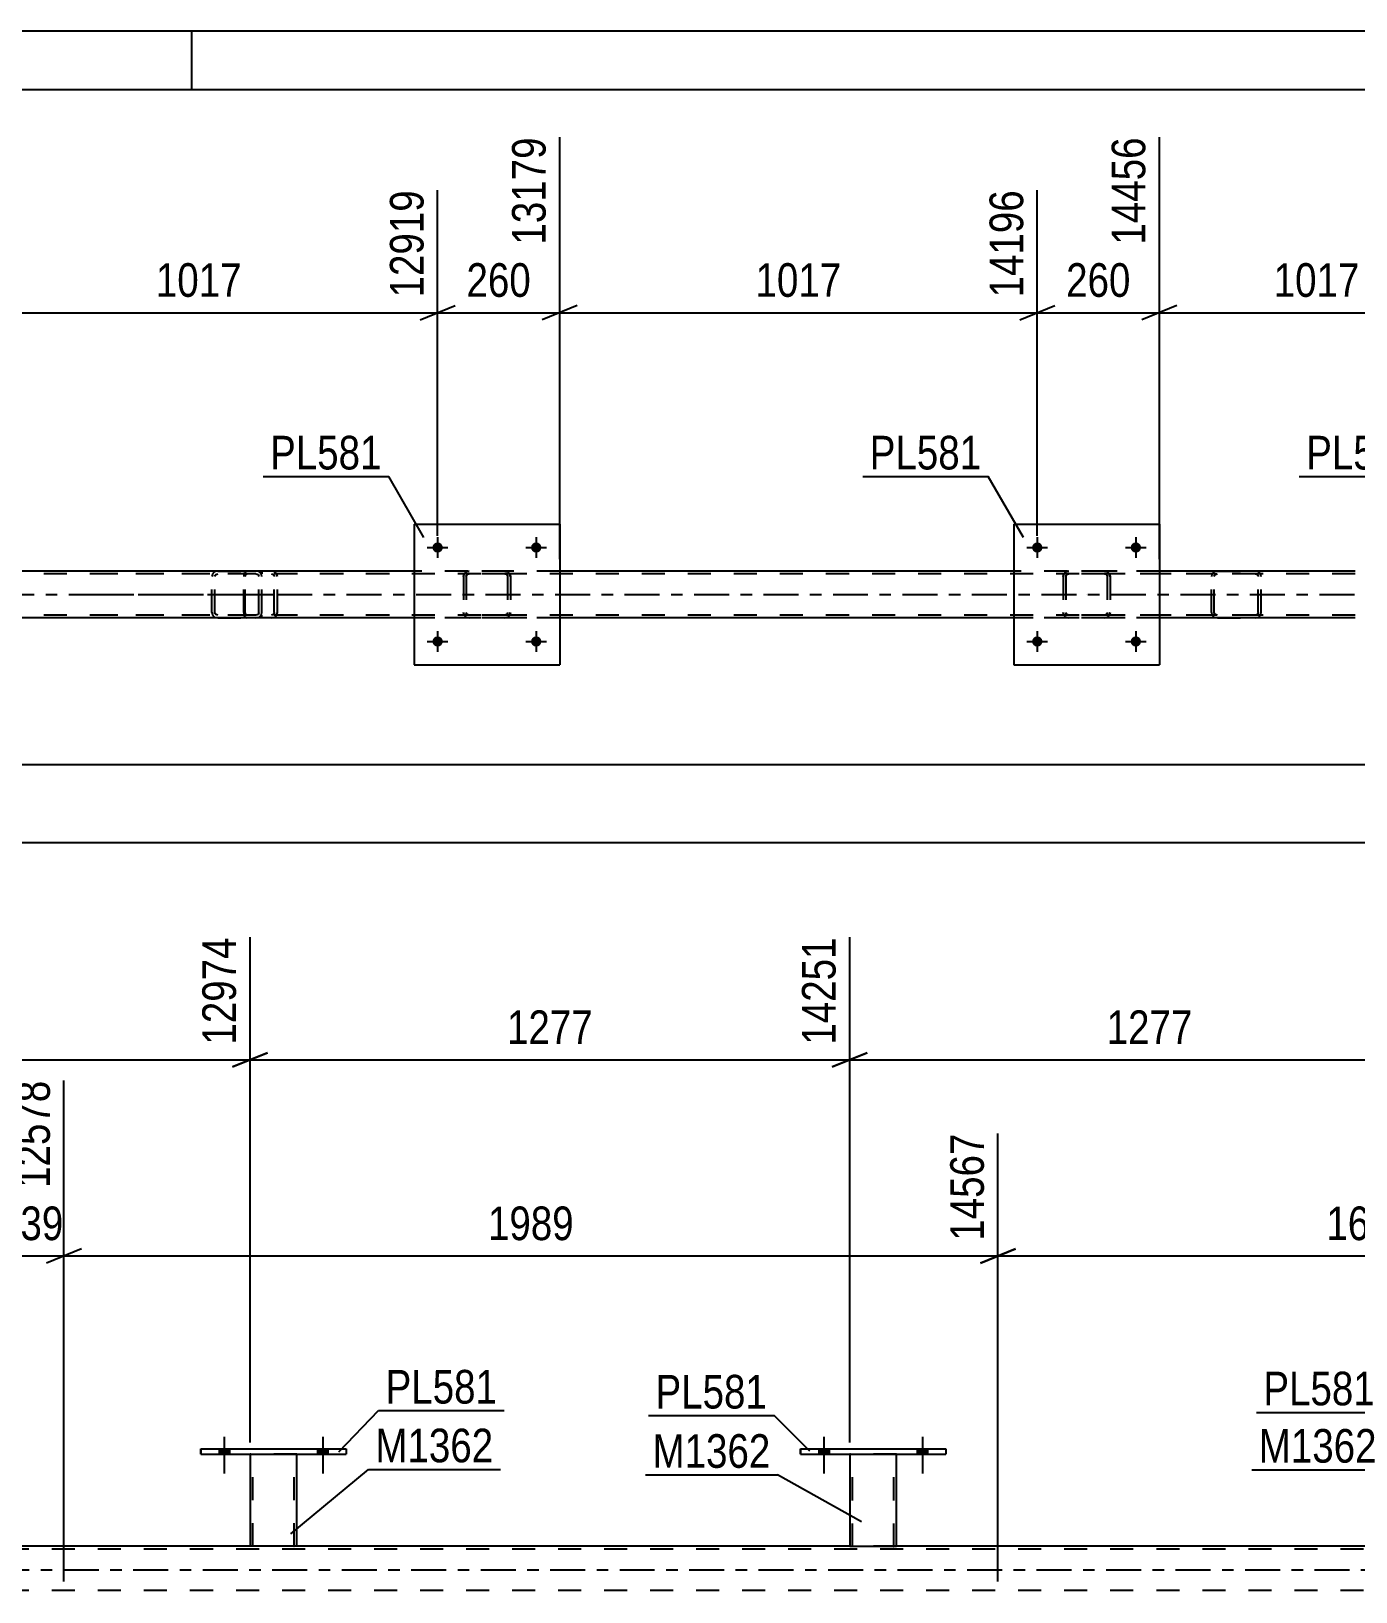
# Model space of a CAD drawing. Header units: millimetres. Extents: x 0 to 841, y 0 to 594.
# Drawn here: x 617.3 to 730.2, y 461.1 to 594 of the extents above; entities that cross this region are included whole.
import ezdxf

# ---------------------------------------------------------------- set-up
doc = ezdxf.new("R2010")
doc.units = ezdxf.units.MM
doc.linetypes.add('DXK_LINE_DOT2', pattern=[3.9198, 1.9599, -1.9599])
doc.linetypes.add('DXK_LINE_DOT3', pattern=[5.9187, 2.979, -0.9799, 0.9799, -0.9799])
doc.styles.add('Arial Narrow', font='ARIALN.TTF', dxfattribs={"height": 0.2})

# ---------------------------------------------------------------- blocks, each defined once
blk = doc.blocks.new('Unknown-318893340-1135')
at = {"color": 5, "linetype": 'Continuous'}
for p, q in [((841, 594), (0, 594)), ((631, 589), (631, 594)), ((836, 589), (5, 589))]:
    blk.add_line(p, q, dxfattribs=at)
blk = doc.blocks.new('Part-318893340-2962 - 2823')
at = {"color": 7, "linetype": 'DXK_LINE_DOT2'}
for p, q in [((705.22, 547.55), (705.26, 547.74)), ((705.26, 547.74), (705.22, 547.55)), ((705.22, 547.55), (705.22, 544.51)), ((705.46, 547.55), (705.48, 547.65)), ((705.46, 547.55), (705.46, 544.51)), ((705.48, 547.65), (705.53, 547.72)), ((705.52, 548), (705.7, 548.03)), ((705.7, 548.03), (705.52, 548)), ((705.53, 547.72), (705.61, 547.78)), ((705.61, 547.78), (705.7, 547.79)), ((708.74, 548.03), (705.7, 548.03)), ((708.74, 547.79), (705.7, 547.79)), ((708.74, 548.03), (708.92, 548)), ((708.92, 548), (708.74, 548.03)), ((708.74, 547.79), (708.83, 547.78)), ((708.83, 547.78), (708.91, 547.72)), ((708.91, 547.72), (708.96, 547.65)), ((708.96, 547.65), (708.98, 547.55)), ((708.98, 547.55), (708.98, 544.51)), ((709.18, 547.74), (709.22, 547.55)), ((709.22, 547.55), (709.18, 547.74)), ((709.22, 547.55), (709.22, 544.51)), ((705.26, 544.33), (705.22, 544.51)), ((705.22, 544.51), (705.22, 544.51)), ((705.22, 544.51), (705.26, 544.33)), ((705.48, 544.42), (705.46, 544.51)), ((705.53, 544.34), (705.48, 544.42)), ((705.7, 544.03), (705.52, 544.07)), ((705.52, 544.07), (705.7, 544.03)), ((705.61, 544.29), (705.53, 544.34)), ((705.7, 544.27), (705.61, 544.29)), ((708.74, 544.27), (705.7, 544.27)), ((708.74, 544.03), (705.7, 544.03)), ((708.83, 544.29), (708.74, 544.27)), ((708.92, 544.07), (708.74, 544.03)), ((708.74, 544.03), (708.92, 544.07)), ((708.91, 544.34), (708.83, 544.29)), ((708.96, 544.42), (708.91, 544.34)), ((708.98, 544.51), (708.96, 544.42)), ((709.22, 544.51), (709.18, 544.33)), ((709.18, 544.33), (709.22, 544.51)), ((709.22, 544.51), (709.22, 544.51))]:
    blk.add_line(p, q, dxfattribs=at)
at = {"color": 7, "linetype": 'DXK_LINE_DOT3'}
blk.add_line((707.22, 546.03), (707.22, 546.03), dxfattribs=at)
at = {"color": 7, "linetype": 'DXK_LINE_DOT2'}
for centre, start, end in [((705.7, 547.55), 112.5, 157.5), ((705.7, 547.55), 112.5, 157.5), ((708.74, 547.55), 22.5, 67.5), ((708.74, 547.55), 22.5, 67.5), ((705.7, 544.51), 202.5, 247.5), ((705.7, 544.51), 202.5, 247.5), ((708.74, 544.51), 292.5, 337.5), ((708.74, 544.51), 292.5, 337.5)]:
    blk.add_arc(centre, 0.48, start, end, dxfattribs=at)
blk = doc.blocks.new('Part-318893340-2873 - 2823')
at = {"color": 7, "linetype": 'DXK_LINE_DOT2'}
for p, q in [((730.1, 547.79), (135.18, 547.79)), ((662.34, 548.03), (649.94, 548.03)), ((713.42, 548.03), (701.02, 548.03)), ((730.1, 544.27), (135.18, 544.27)), ((730.1, 544.03), (190.22, 544.03)), ((662.34, 544.03), (649.94, 544.03)), ((713.42, 544.03), (701.02, 544.03))]:
    blk.add_line(p, q, dxfattribs=at)
at = {"color": 2, "linetype": 'Continuous'}
for p, q in [((649.94, 548.03), (611.26, 548.03)), ((701.02, 548.03), (662.34, 548.03)), ((730.1, 548.03), (713.42, 548.03)), ((649.94, 544.03), (611.26, 544.03)), ((701.02, 544.03), (662.34, 544.03)), ((730.1, 544.03), (713.42, 544.03))]:
    blk.add_line(p, q, dxfattribs=at)
at = {"color": 7, "linetype": 'DXK_LINE_DOT3'}
blk.add_line((135.18, 546.03), (730.1, 546.03), dxfattribs=at)
blk = doc.blocks.new('Part-318893340-2961 - 2823')
at = {"color": 2, "linetype": 'Continuous'}
for p, q in [((701.02, 552.03), (701.02, 540.03)), ((701.02, 552.03), (713.42, 552.03)), ((713.42, 552.03), (713.42, 540.03)), ((701.02, 540.03), (713.42, 540.03))]:
    blk.add_line(p, q, dxfattribs=at)
blk = doc.blocks.new('Part-318893340-2967 - 2823')
at = {"color": 2, "linetype": 'Continuous'}
for p, q in [((649.94, 552.03), (649.94, 540.03)), ((649.94, 552.03), (662.34, 552.03)), ((662.34, 552.03), (662.34, 540.03)), ((649.94, 540.03), (662.34, 540.03))]:
    blk.add_line(p, q, dxfattribs=at)
blk = doc.blocks.new('Part-318893340-2968 - 2823')
at = {"color": 7, "linetype": 'DXK_LINE_DOT2'}
for p, q in [((654.14, 547.55), (654.18, 547.74)), ((654.18, 547.74), (654.14, 547.55)), ((654.14, 547.55), (654.14, 544.51)), ((654.38, 547.55), (654.4, 547.65)), ((654.38, 547.55), (654.38, 544.51)), ((654.4, 547.65), (654.45, 547.72)), ((654.44, 548), (654.62, 548.03)), ((654.62, 548.03), (654.44, 548)), ((654.45, 547.72), (654.53, 547.78)), ((654.53, 547.78), (654.62, 547.79)), ((657.66, 548.03), (654.62, 548.03)), ((657.66, 547.79), (654.62, 547.79)), ((657.66, 548.03), (657.84, 548)), ((657.84, 548), (657.66, 548.03)), ((657.66, 547.79), (657.75, 547.78)), ((657.75, 547.78), (657.83, 547.72)), ((657.83, 547.72), (657.88, 547.65)), ((657.88, 547.65), (657.9, 547.55)), ((657.9, 547.55), (657.9, 544.51)), ((658.1, 547.74), (658.14, 547.55)), ((658.14, 547.55), (658.1, 547.74)), ((658.14, 547.55), (658.14, 544.51)), ((654.18, 544.33), (654.14, 544.51)), ((654.14, 544.51), (654.14, 544.51)), ((654.14, 544.51), (654.18, 544.33)), ((654.4, 544.42), (654.38, 544.51)), ((654.45, 544.34), (654.4, 544.42)), ((654.62, 544.03), (654.44, 544.07)), ((654.44, 544.07), (654.62, 544.03)), ((654.53, 544.29), (654.45, 544.34)), ((654.62, 544.27), (654.53, 544.29)), ((657.66, 544.27), (654.62, 544.27)), ((657.66, 544.03), (654.62, 544.03)), ((657.75, 544.29), (657.66, 544.27)), ((657.84, 544.07), (657.66, 544.03)), ((657.66, 544.03), (657.84, 544.07)), ((657.83, 544.34), (657.75, 544.29)), ((657.88, 544.42), (657.83, 544.34)), ((657.9, 544.51), (657.88, 544.42)), ((658.14, 544.51), (658.1, 544.33)), ((658.1, 544.33), (658.14, 544.51)), ((658.14, 544.51), (658.14, 544.51))]:
    blk.add_line(p, q, dxfattribs=at)
at = {"color": 7, "linetype": 'DXK_LINE_DOT3'}
blk.add_line((656.14, 546.03), (656.14, 546.03), dxfattribs=at)
at = {"color": 7, "linetype": 'DXK_LINE_DOT2'}
for centre, start, end in [((654.62, 547.55), 112.5, 157.5), ((654.62, 547.55), 112.5, 157.5), ((657.66, 547.55), 22.5, 67.5), ((657.66, 547.55), 22.5, 67.5), ((654.62, 544.51), 202.5, 247.5), ((654.62, 544.51), 202.5, 247.5), ((657.66, 544.51), 292.5, 337.5), ((657.66, 544.51), 292.5, 337.5)]:
    blk.add_arc(centre, 0.48, start, end, dxfattribs=at)
blk = doc.blocks.new('Bolt-318893340-2907 - 2823')
at = {"linetype": 'Continuous'}
for points in [[(703.46, 550.03, -1), (702.58, 550.03, -1)], [(711.86, 550.03, -1), (710.98, 550.03, -1)]]:
    blk.add_hatch(color=1, dxfattribs=at).paths.add_polyline_path(points)
at = {"color": 1, "linetype": 'Continuous'}
for p, q in [((703.02, 550.91), (703.02, 549.15)), ((711.42, 550.91), (711.42, 549.15)), ((702.14, 550.03), (703.9, 550.03)), ((710.54, 550.03), (712.3, 550.03))]:
    blk.add_line(p, q, dxfattribs=at)
blk = doc.blocks.new('Bolt-318893340-2908 - 2823')
at = {"linetype": 'Continuous'}
for points in [[(703.46, 542.03, -1), (702.58, 542.03, -1)], [(711.86, 542.03, -1), (710.98, 542.03, -1)]]:
    blk.add_hatch(color=1, dxfattribs=at).paths.add_polyline_path(points)
at = {"color": 1, "linetype": 'Continuous'}
for p, q in [((703.02, 542.91), (703.02, 541.15)), ((711.42, 542.91), (711.42, 541.15)), ((702.14, 542.03), (703.9, 542.03)), ((710.54, 542.03), (712.3, 542.03))]:
    blk.add_line(p, q, dxfattribs=at)
blk = doc.blocks.new('Bolt-318893340-2909 - 2823')
at = {"linetype": 'Continuous'}
for points in [[(652.38, 550.03, -1), (651.5, 550.03, -1)], [(660.78, 550.03, -1), (659.9, 550.03, -1)]]:
    blk.add_hatch(color=1, dxfattribs=at).paths.add_polyline_path(points)
at = {"color": 1, "linetype": 'Continuous'}
for p, q in [((651.94, 550.91), (651.94, 549.15)), ((660.34, 550.91), (660.34, 549.15)), ((651.06, 550.03), (652.82, 550.03)), ((659.46, 550.03), (661.22, 550.03))]:
    blk.add_line(p, q, dxfattribs=at)
blk = doc.blocks.new('Bolt-318893340-2910 - 2823')
at = {"linetype": 'Continuous'}
for points in [[(652.38, 542.03, -1), (651.5, 542.03, -1)], [(660.78, 542.03, -1), (659.9, 542.03, -1)]]:
    blk.add_hatch(color=1, dxfattribs=at).paths.add_polyline_path(points)
at = {"color": 1, "linetype": 'Continuous'}
for p, q in [((651.94, 542.91), (651.94, 541.15)), ((660.34, 542.91), (660.34, 541.15)), ((651.06, 542.03), (652.82, 542.03)), ((659.46, 542.03), (661.22, 542.03))]:
    blk.add_line(p, q, dxfattribs=at)
blk = doc.blocks.new('Part-318893340-3018 - 2823')
at = {"color": 7, "linetype": 'DXK_LINE_DOT2'}
for p, q in [((721.59, 548.03), (706.6, 548.03)), ((721.59, 547.79), (706.6, 547.79)), ((717.88, 547.72), (717.85, 547.55)), ((717.85, 544.51), (717.85, 547.55)), ((717.88, 547.73), (717.88, 547.72)), ((718.1, 547.55), (718.12, 547.64)), ((718.1, 544.51), (718.1, 547.55)), ((718.12, 547.64), (718.18, 547.72)), ((718.36, 548.03), (718.16, 547.99)), ((718.18, 547.72), (718.26, 547.77)), ((718.26, 547.77), (718.36, 547.79)), ((718.36, 548.03), (721.59, 548.03)), ((721.79, 547.99), (721.59, 548.03)), ((721.59, 547.79), (721.69, 547.77)), ((721.69, 547.77), (721.77, 547.72)), ((721.77, 547.72), (721.83, 547.64)), ((721.83, 547.64), (721.85, 547.55)), ((721.85, 544.51), (721.85, 547.55)), ((722.07, 547.72), (722.06, 547.73)), ((722.1, 547.55), (722.07, 547.72)), ((722.1, 544.51), (722.1, 547.55)), ((721.59, 544.27), (706.6, 544.27)), ((721.59, 544.03), (706.6, 544.03)), ((717.85, 544.51), (717.88, 544.33)), ((718.12, 544.42), (718.1, 544.51)), ((718.18, 544.34), (718.12, 544.42)), ((718.16, 544.07), (718.36, 544.03)), ((718.26, 544.29), (718.18, 544.34)), ((718.36, 544.27), (718.26, 544.29)), ((718.36, 544.03), (721.59, 544.03)), ((721.69, 544.29), (721.59, 544.27)), ((721.59, 544.03), (721.79, 544.07)), ((721.77, 544.34), (721.69, 544.29)), ((721.83, 544.42), (721.77, 544.34)), ((721.85, 544.51), (721.83, 544.42)), ((722.06, 544.33), (722.1, 544.51))]:
    blk.add_line(p, q, dxfattribs=at)
for centre, start, end in [((718.34, 547.53), 110.7584, 155.6801), ((721.61, 547.53), 24.32, 69.2417), ((718.34, 544.53), 204.32, 249.2417), ((721.61, 544.53), 290.7584, 335.6801)]:
    blk.add_arc(centre, 0.496, start, end, dxfattribs=at)
blk = doc.blocks.new('Part-318893340-3025 - 2823')
at = {"color": 7, "linetype": 'DXK_LINE_DOT2'}
for p, q in [((636.46, 548.03), (621.47, 548.03)), ((636.46, 547.79), (621.47, 547.79)), ((632.75, 547.72), (632.71, 547.55)), ((632.71, 544.51), (632.71, 547.55)), ((632.75, 547.73), (632.75, 547.72)), ((632.97, 547.55), (632.99, 547.64)), ((632.97, 544.51), (632.97, 547.55)), ((632.99, 547.64), (633.04, 547.72)), ((633.22, 548.03), (633.03, 547.99)), ((633.04, 547.72), (633.12, 547.77)), ((633.12, 547.77), (633.22, 547.79)), ((633.22, 548.03), (636.46, 548.03)), ((636.65, 547.99), (636.46, 548.03)), ((636.46, 547.79), (636.56, 547.77)), ((636.56, 547.77), (636.64, 547.72)), ((636.64, 547.72), (636.69, 547.64)), ((636.69, 547.64), (636.71, 547.55)), ((636.71, 544.51), (636.71, 547.55)), ((636.93, 547.72), (636.93, 547.73)), ((636.97, 547.55), (636.93, 547.72)), ((636.97, 544.51), (636.97, 547.55)), ((636.46, 544.27), (621.47, 544.27)), ((636.46, 544.03), (621.47, 544.03)), ((632.71, 544.51), (632.75, 544.33)), ((632.99, 544.42), (632.97, 544.51)), ((633.04, 544.34), (632.99, 544.42)), ((633.03, 544.07), (633.22, 544.03)), ((633.12, 544.29), (633.04, 544.34)), ((633.22, 544.27), (633.12, 544.29)), ((633.22, 544.03), (636.46, 544.03)), ((636.56, 544.29), (636.46, 544.27)), ((636.46, 544.03), (636.65, 544.07)), ((636.64, 544.34), (636.56, 544.29)), ((636.69, 544.42), (636.64, 544.34)), ((636.71, 544.51), (636.69, 544.42)), ((636.93, 544.33), (636.97, 544.51))]:
    blk.add_line(p, q, dxfattribs=at)
at = {"color": 7, "linetype": 'DXK_LINE_DOT3'}
blk.add_line((623.09, 546.03), (638.26, 546.03), dxfattribs=at)
at = {"color": 7, "linetype": 'DXK_LINE_DOT2'}
for centre, start, end in [((633.2, 547.53), 110.7584, 155.6801), ((636.48, 547.53), 24.32, 69.2417), ((633.2, 544.53), 204.32, 249.2417), ((636.48, 544.53), 290.7584, 335.6801)]:
    blk.add_arc(centre, 0.496, start, end, dxfattribs=at)
blk = doc.blocks.new('Part-318893340-3038 - 2823')
at = {"color": 7, "linetype": 'DXK_LINE_DOT2'}
for p, q in [((635.44, 547.73), (635.42, 547.55)), ((635.42, 544.51), (635.42, 547.55)), ((635.5, 547.89), (635.44, 547.73)), ((635.59, 547.99), (635.5, 547.89)), ((635.56, 547.55), (635.57, 547.64)), ((635.56, 544.51), (635.56, 547.55)), ((635.57, 547.64), (635.6, 547.72)), ((635.69, 548.03), (635.59, 547.99)), ((635.6, 547.72), (635.64, 547.77)), ((635.64, 547.77), (635.69, 547.79)), ((647.85, 548.03), (635.69, 548.03)), ((647.85, 547.79), (635.69, 547.79)), ((636.97, 548.03), (636.97, 547.79)), ((637.98, 547.99), (637.78, 548.03)), ((637.78, 547.79), (637.88, 547.77)), ((637.88, 547.77), (637.96, 547.72)), ((637.96, 547.72), (638.01, 547.64)), ((638.01, 547.64), (638.03, 547.55)), ((638.03, 544.51), (638.03, 547.55)), ((638.25, 547.72), (638.25, 547.73)), ((638.29, 547.55), (638.25, 547.72)), ((638.29, 544.51), (638.29, 547.55)), ((635.42, 544.51), (635.44, 544.33)), ((635.44, 544.33), (635.5, 544.17)), ((635.5, 544.17), (635.59, 544.07)), ((635.57, 544.42), (635.56, 544.51)), ((635.6, 544.34), (635.57, 544.42)), ((635.59, 544.07), (635.69, 544.03)), ((635.64, 544.29), (635.6, 544.34)), ((635.69, 544.27), (635.64, 544.29)), ((647.85, 544.27), (635.69, 544.27)), ((647.85, 544.03), (635.69, 544.03)), ((636.97, 544.03), (636.97, 544.27)), ((637.88, 544.29), (637.78, 544.27)), ((637.78, 544.03), (637.98, 544.07)), ((637.96, 544.34), (637.88, 544.29)), ((638.01, 544.42), (637.96, 544.34)), ((638.03, 544.51), (638.01, 544.42)), ((638.25, 544.33), (638.29, 544.51))]:
    blk.add_line(p, q, dxfattribs=at)
for centre, start, end in [((637.8, 547.53), 23.8494, 68.8059), ((637.8, 544.52), 291.1941, 336.1506)]:
    blk.add_arc(centre, 0.492, start, end, dxfattribs=at)
blk = doc.blocks.new('Part-318893340-3856 - 3734')
at = {"color": 7, "linetype": 'DXK_LINE_DOT2'}
for p, q in [((754.32, 464.74), (117.01, 464.74)), ((639.96, 464.98), (635.96, 464.98)), ((691.04, 464.98), (687.04, 464.98)), ((754.32, 461.22), (117.01, 461.22))]:
    blk.add_line(p, q, dxfattribs=at)
at = {"color": 2, "linetype": 'Continuous'}
for p, q in [((635.96, 464.98), (588.88, 464.98)), ((687.04, 464.98), (639.96, 464.98)), ((738.12, 464.98), (691.04, 464.98))]:
    blk.add_line(p, q, dxfattribs=at)
at = {"color": 7, "linetype": 'DXK_LINE_DOT3'}
blk.add_line((117.01, 462.98), (754.32, 462.98), dxfattribs=at)
blk = doc.blocks.new('Bolt-318893340-4101 - 3734')
at = {"linetype": 'Continuous'}
for points in [[(633.32, 472.81), (634.2, 472.81), (634.2, 473.29), (633.32, 473.29)], [(641.72, 472.81), (642.6, 472.81), (642.6, 473.29), (641.72, 473.29)]]:
    blk.add_hatch(color=1, dxfattribs=at).paths.add_polyline_path(points)
at = {"color": 1, "linetype": 'Continuous'}
for p, q in [((633.32, 473.29), (633.32, 472.81)), ((633.76, 474.29), (633.76, 471.17)), ((634.2, 473.29), (634.2, 472.81)), ((641.72, 473.29), (641.72, 472.81)), ((642.16, 474.29), (642.16, 471.17)), ((642.6, 473.29), (642.6, 472.81))]:
    blk.add_line(p, q, dxfattribs=at)
blk = doc.blocks.new('Part-318893340-4139 - 3734')
at = {"color": 2, "linetype": 'Continuous'}
for p, q in [((631.76, 472.81), (631.76, 473.29)), ((631.76, 473.29), (631.76, 473.29)), ((631.76, 473.29), (644.16, 473.29)), ((644.16, 473.29), (644.16, 472.81)), ((631.76, 472.81), (631.76, 472.81)), ((631.76, 472.81), (644.16, 472.81))]:
    blk.add_line(p, q, dxfattribs=at)
at = {"color": 7, "linetype": 'DXK_LINE_DOT2'}
for p, q in [((631.76, 473.29), (631.76, 472.81)), ((631.76, 473.29), (631.76, 473.29)), ((644.16, 473.29), (644.16, 472.81)), ((631.76, 472.81), (631.76, 472.81))]:
    blk.add_line(p, q, dxfattribs=at)
blk = doc.blocks.new('Bolt-318893340-4102 - 3734')
at = {"linetype": 'Continuous'}
for points in [[(633.32, 472.81), (634.2, 472.81), (634.2, 473.29), (633.32, 473.29)], [(641.72, 472.81), (642.6, 472.81), (642.6, 473.29), (641.72, 473.29)]]:
    blk.add_hatch(color=1, dxfattribs=at).paths.add_polyline_path(points)
at = {"color": 1, "linetype": 'Continuous'}
for p, q in [((633.32, 473.29), (633.32, 472.81)), ((633.76, 474.29), (633.76, 471.17)), ((634.2, 473.29), (634.2, 472.81)), ((641.72, 473.29), (641.72, 472.81)), ((642.16, 474.29), (642.16, 471.17)), ((642.6, 473.29), (642.6, 472.81))]:
    blk.add_line(p, q, dxfattribs=at)
blk = doc.blocks.new('Bolt-318893340-4103 - 3734')
at = {"linetype": 'Continuous'}
for points in [[(684.4, 472.81), (685.28, 472.81), (685.28, 473.29), (684.4, 473.29)], [(692.8, 472.81), (693.68, 472.81), (693.68, 473.29), (692.8, 473.29)]]:
    blk.add_hatch(color=1, dxfattribs=at).paths.add_polyline_path(points)
at = {"color": 1, "linetype": 'Continuous'}
for p, q in [((684.4, 473.29), (684.4, 472.81)), ((684.84, 474.29), (684.84, 471.17)), ((685.28, 473.29), (685.28, 472.81)), ((692.8, 473.29), (692.8, 472.81)), ((693.24, 474.29), (693.24, 471.17)), ((693.68, 473.29), (693.68, 472.81))]:
    blk.add_line(p, q, dxfattribs=at)
blk = doc.blocks.new('Part-318893340-4009 - 3734')
at = {"color": 2, "linetype": 'Continuous'}
for p, q in [((682.84, 472.81), (682.84, 473.29)), ((682.84, 473.29), (682.84, 473.29)), ((682.84, 473.29), (695.24, 473.29)), ((695.24, 473.29), (695.24, 472.81)), ((682.84, 472.81), (682.84, 472.81)), ((682.84, 472.81), (695.24, 472.81))]:
    blk.add_line(p, q, dxfattribs=at)
at = {"color": 7, "linetype": 'DXK_LINE_DOT2'}
for p, q in [((682.84, 473.29), (682.84, 472.81)), ((682.84, 473.29), (682.84, 473.29)), ((695.24, 473.29), (695.24, 472.81)), ((682.84, 472.81), (682.84, 472.81))]:
    blk.add_line(p, q, dxfattribs=at)
blk = doc.blocks.new('Bolt-318893340-4104 - 3734')
at = {"linetype": 'Continuous'}
for points in [[(684.4, 472.81), (685.28, 472.81), (685.28, 473.29), (684.4, 473.29)], [(692.8, 472.81), (693.68, 472.81), (693.68, 473.29), (692.8, 473.29)]]:
    blk.add_hatch(color=1, dxfattribs=at).paths.add_polyline_path(points)
at = {"color": 1, "linetype": 'Continuous'}
for p, q in [((684.4, 473.29), (684.4, 472.81)), ((684.84, 474.29), (684.84, 471.17)), ((685.28, 473.29), (685.28, 472.81)), ((692.8, 473.29), (692.8, 472.81)), ((693.24, 474.29), (693.24, 471.17)), ((693.68, 473.29), (693.68, 472.81))]:
    blk.add_line(p, q, dxfattribs=at)
blk = doc.blocks.new('Part-318893340-4134 - 3734')
at = {"color": 7, "linetype": 'DXK_LINE_DOT2'}
for p, q in [((639.96, 472.82), (635.96, 472.82)), ((635.96, 472.82), (635.96, 472.81)), ((635.96, 472.82), (635.96, 472.81)), ((636.2, 464.98), (636.2, 472.82)), ((639.72, 464.98), (639.72, 472.82)), ((639.96, 472.81), (639.96, 472.82)), ((639.96, 472.82), (639.96, 472.81)), ((635.96, 464.98), (635.96, 464.98)), ((635.97, 464.98), (635.96, 464.98)), ((635.96, 464.98), (635.97, 464.98)), ((636.2, 464.98), (636.2, 464.98)), ((639.7, 464.98), (639.72, 464.98)), ((639.72, 464.98), (639.72, 464.98)), ((639.96, 464.98), (639.95, 464.98)), ((639.95, 464.98), (639.96, 464.98)), ((639.96, 464.98), (639.96, 464.98)), ((639.96, 464.98), (639.96, 464.98))]:
    blk.add_line(p, q, dxfattribs=at)
at = {"color": 2, "linetype": 'Continuous'}
for p, q in [((635.96, 472.81), (635.96, 464.98)), ((639.96, 464.98), (639.96, 472.81)), ((639.93, 464.98), (635.97, 464.98)), ((639.95, 464.98), (639.93, 464.98))]:
    blk.add_line(p, q, dxfattribs=at)
blk = doc.blocks.new('Part-318893340-4144 - 3734')
at = {"color": 2, "linetype": 'Continuous'}
for p, q in [((687.04, 472.81), (687.04, 464.98)), ((691.04, 464.98), (691.04, 472.81)), ((691.01, 464.97), (687.05, 464.97)), ((691.03, 464.97), (691.01, 464.97))]:
    blk.add_line(p, q, dxfattribs=at)
at = {"color": 7, "linetype": 'DXK_LINE_DOT2'}
for p, q in [((691.04, 472.81), (687.04, 472.81)), ((687.04, 472.81), (687.04, 472.81)), ((687.04, 472.81), (687.04, 472.81)), ((687.28, 464.97), (687.28, 472.81)), ((690.8, 464.97), (690.8, 472.81)), ((691.04, 472.81), (691.04, 472.81)), ((691.04, 472.81), (691.04, 472.81)), ((687.04, 464.98), (687.04, 464.97)), ((687.05, 464.97), (687.04, 464.97)), ((687.04, 464.97), (687.05, 464.97)), ((687.28, 464.98), (687.28, 464.97)), ((690.78, 464.97), (690.8, 464.97)), ((690.8, 464.98), (690.8, 464.97)), ((691.04, 464.97), (691.03, 464.97)), ((691.03, 464.97), (691.04, 464.97)), ((691.04, 464.97), (691.04, 464.98)), ((691.04, 464.97), (691.04, 464.98))]:
    blk.add_line(p, q, dxfattribs=at)
blk = doc.blocks.new('StraightDimension-318893340-3065 - 2823')
at = {"color": 7, "linetype": 'Continuous'}
blk.add_line((135.18, 531.55), (767.22, 531.55), dxfattribs=at)
blk = doc.blocks.new('StraightDimension-318893340-3224 - 2823')
at = {"color": 7, "linetype": 'Continuous'}
blk.add_line((134.54, 524.91), (767.86, 524.91), dxfattribs=at)
blk = doc.blocks.new('StraightDimension-318893340-7789 - 2823')
at = {"color": 7, "linetype": 'Continuous'}
for p, q in [((713.42, 549.03), (713.42, 584.97)), ((740.2, 551.03), (740.2, 580.47)), ((714.92, 570.63), (711.92, 569.43)), ((738.7, 569.43), (741.7, 570.63)), ((713.42, 570.03), (740.2, 570.03))]:
    blk.add_line(p, q, dxfattribs=at)
at = {"color": 0}
blk.add_wipeout([(731.07, 570.78), (731.07, 574.98), (722.56, 574.98), (722.56, 570.78)], dxfattribs=at)
at = {"color": 3, "style": 'Arial Narrow'}
blk.add_text('1017', height=2.863, dxfattribs=at).set_placement((723.16, 571.38))
at = {"color": 0, "linetype": 'Continuous'}
blk.add_wipeout([(739.6, 581.07), (735.4, 581.07), (735.4, 570.73), (739.6, 570.73)], dxfattribs=at)
at = {"color": 3, "linetype": 'Continuous', "style": 'Arial Narrow'}
blk.add_text('15473', height=2.863, rotation=90.0002, dxfattribs=at).set_placement((739, 571.33))
blk = doc.blocks.new('StraightDimension-318893340-7790 - 2823')
at = {"color": 7, "linetype": 'Continuous'}
for p, q in [((713.42, 549.03), (713.42, 584.97)), ((703.02, 551.03), (703.02, 580.47)), ((701.52, 569.43), (704.52, 570.63)), ((714.92, 570.63), (711.92, 569.43)), ((703.02, 570.03), (713.42, 570.03))]:
    blk.add_line(p, q, dxfattribs=at)
at = {"color": 0}
blk.add_wipeout([(711.56, 570.78), (711.56, 574.98), (704.88, 574.98), (704.88, 570.78)], dxfattribs=at)
at = {"color": 3, "style": 'Arial Narrow'}
blk.add_text('260', height=2.863, dxfattribs=at).set_placement((705.48, 571.38))
at = {"color": 0, "linetype": 'Continuous'}
blk.add_wipeout([(712.82, 585.57), (708.62, 585.57), (708.62, 575.23), (712.82, 575.23)], dxfattribs=at)
at = {"color": 3, "linetype": 'Continuous', "style": 'Arial Narrow'}
blk.add_text('14456', height=2.863, rotation=90.0002, dxfattribs=at).set_placement((712.22, 575.83))
blk = doc.blocks.new('StraightDimension-318893340-7791 - 2823')
at = {"color": 7, "linetype": 'Continuous'}
for p, q in [((662.34, 549.03), (662.34, 584.97)), ((703.02, 551.03), (703.02, 580.47)), ((663.84, 570.63), (660.84, 569.43)), ((701.52, 569.43), (704.52, 570.63)), ((662.34, 570.03), (703.02, 570.03))]:
    blk.add_line(p, q, dxfattribs=at)
at = {"color": 0}
blk.add_wipeout([(686.94, 570.78), (686.94, 574.98), (678.42, 574.98), (678.42, 570.78)], dxfattribs=at)
at = {"color": 3, "style": 'Arial Narrow'}
blk.add_text('1017', height=2.863, dxfattribs=at).set_placement((679.02, 571.38))
at = {"color": 0, "linetype": 'Continuous'}
blk.add_wipeout([(702.42, 581.07), (698.22, 581.07), (698.22, 570.73), (702.42, 570.73)], dxfattribs=at)
at = {"color": 3, "linetype": 'Continuous', "style": 'Arial Narrow'}
blk.add_text('14196', height=2.863, rotation=90.0002, dxfattribs=at).set_placement((701.82, 571.33))
blk = doc.blocks.new('StraightDimension-318893340-7792 - 2823')
at = {"color": 7, "linetype": 'Continuous'}
for p, q in [((662.34, 549.03), (662.34, 584.97)), ((651.94, 551.03), (651.94, 580.47)), ((650.44, 569.43), (653.44, 570.63)), ((663.84, 570.63), (660.84, 569.43)), ((651.94, 570.03), (662.34, 570.03))]:
    blk.add_line(p, q, dxfattribs=at)
at = {"color": 0}
blk.add_wipeout([(660.48, 570.78), (660.48, 574.98), (653.8, 574.98), (653.8, 570.78)], dxfattribs=at)
at = {"color": 3, "style": 'Arial Narrow'}
blk.add_text('260', height=2.863, dxfattribs=at).set_placement((654.4, 571.38))
at = {"color": 0, "linetype": 'Continuous'}
blk.add_wipeout([(661.74, 585.57), (657.54, 585.57), (657.54, 575.23), (661.74, 575.23)], dxfattribs=at)
at = {"color": 3, "linetype": 'Continuous', "style": 'Arial Narrow'}
blk.add_text('13179', height=2.863, rotation=90.0002, dxfattribs=at).set_placement((661.14, 575.83))
blk = doc.blocks.new('StraightDimension-318893340-7793 - 2823')
at = {"color": 7, "linetype": 'Continuous'}
for p, q in [((611.26, 549.03), (611.26, 584.97)), ((651.94, 551.03), (651.94, 580.47)), ((612.76, 570.63), (609.76, 569.43)), ((650.44, 569.43), (653.44, 570.63)), ((611.26, 570.03), (651.94, 570.03))]:
    blk.add_line(p, q, dxfattribs=at)
at = {"color": 0}
blk.add_wipeout([(635.86, 570.78), (635.86, 574.98), (627.34, 574.98), (627.34, 570.78)], dxfattribs=at)
at = {"color": 3, "style": 'Arial Narrow'}
blk.add_text('1017', height=2.863, dxfattribs=at).set_placement((627.94, 571.38))
at = {"color": 0, "linetype": 'Continuous'}
blk.add_wipeout([(651.34, 581.07), (647.14, 581.07), (647.14, 570.73), (651.34, 570.73)], dxfattribs=at)
at = {"color": 3, "linetype": 'Continuous', "style": 'Arial Narrow'}
blk.add_text('12919', height=2.863, rotation=90.0002, dxfattribs=at).set_placement((650.74, 571.33))
blk = doc.blocks.new('StraightDimension-318893340-10268 - 3734')
at = {"color": 7, "linetype": 'Continuous'}
for p, q in [((635.96, 473.82), (635.96, 516.84)), ((687.04, 473.81), (687.04, 516.84)), ((637.46, 507), (634.46, 505.8)), ((635.96, 506.4), (687.04, 506.4)), ((685.54, 505.8), (688.54, 507))]:
    blk.add_line(p, q, dxfattribs=at)
at = {"color": 0}
blk.add_wipeout([(665.76, 507.15), (665.76, 511.35), (657.25, 511.35), (657.25, 507.15)], dxfattribs=at)
at = {"color": 3, "style": 'Arial Narrow'}
blk.add_text('1277', height=2.863, dxfattribs=at).set_placement((657.85, 507.75))
at = {"color": 0, "linetype": 'Continuous'}
blk.add_wipeout([(686.44, 517.44), (682.24, 517.44), (682.24, 507.1), (686.44, 507.1)], dxfattribs=at)
at = {"color": 3, "linetype": 'Continuous', "style": 'Arial Narrow'}
blk.add_text('14251', height=2.863, rotation=90.0002, dxfattribs=at).set_placement((685.84, 507.7))
blk = doc.blocks.new('StraightDimension-318893340-10267 - 3734')
at = {"color": 7, "linetype": 'Continuous'}
for p, q in [((687.04, 473.81), (687.04, 516.84)), ((738.12, 473.81), (738.12, 516.84)), ((688.54, 507), (685.54, 505.8)), ((687.04, 506.4), (738.12, 506.4)), ((736.62, 505.8), (739.62, 507))]:
    blk.add_line(p, q, dxfattribs=at)
at = {"color": 0}
blk.add_wipeout([(716.84, 507.15), (716.84, 511.35), (708.33, 511.35), (708.33, 507.15)], dxfattribs=at)
at = {"color": 3, "style": 'Arial Narrow'}
blk.add_text('1277', height=2.863, dxfattribs=at).set_placement((708.93, 507.75))
at = {"color": 0, "linetype": 'Continuous'}
blk.add_wipeout([(737.52, 517.44), (733.32, 517.44), (733.32, 507.1), (737.52, 507.1)], dxfattribs=at)
at = {"color": 3, "linetype": 'Continuous', "style": 'Arial Narrow'}
blk.add_text('15528', height=2.863, rotation=90.0002, dxfattribs=at).set_placement((736.92, 507.7))
blk = doc.blocks.new('StraightDimension-318893340-9614 - 3734')
at = {"color": 7, "linetype": 'Continuous'}
for p, q in [((620.11, 461.98), (620.11, 504.64)), ((614.53, 461.98), (614.53, 500.14)), ((613.03, 489.1), (616.03, 490.3)), ((614.53, 489.7), (620.11, 489.7)), ((621.61, 490.3), (618.61, 489.1))]:
    blk.add_line(p, q, dxfattribs=at)
at = {"color": 0}
blk.add_wipeout([(620.66, 490.45), (620.66, 494.65), (613.98, 494.65), (613.98, 490.45)], dxfattribs=at)
at = {"color": 3, "style": 'Arial Narrow'}
blk.add_text('139', height=2.863, dxfattribs=at).set_placement((614.58, 491.05))
at = {"color": 0, "linetype": 'Continuous'}
blk.add_wipeout([(619.51, 505.24), (615.31, 505.24), (615.31, 494.9), (619.51, 494.9)], dxfattribs=at)
at = {"color": 3, "linetype": 'Continuous', "style": 'Arial Narrow'}
blk.add_text('12578', height=2.863, rotation=90.0002, dxfattribs=at).set_placement((618.91, 495.5))
blk = doc.blocks.new('StraightDimension-318893340-4725 - 3734')
at = {"color": 7, "linetype": 'Continuous'}
for p, q in [((779.73, 461.48), (778.53, 464.48)), ((764.58, 462.98), (781.53, 462.98)), ((779.13, 336.98), (779.13, 462.98)), ((778.53, 338.48), (779.73, 335.48)), ((720.24, 336.98), (781.53, 336.98))]:
    blk.add_line(p, q, dxfattribs=at)
at = {"color": 0}
blk.add_wipeout([(778.38, 404.24), (774.18, 404.24), (774.18, 395.73), (778.38, 395.73)], dxfattribs=at)
at = {"color": 3, "style": 'Arial Narrow'}
blk.add_text('3150', height=2.863, rotation=90.0002, dxfattribs=at).set_placement((777.78, 396.33))
blk = doc.blocks.new('StraightDimension-318893340-9612 - 3734')
at = {"color": 7, "linetype": 'Continuous'}
for p, q in [((699.67, 461.98), (699.67, 500.14)), ((762.94, 470.48), (762.94, 500.14)), ((701.17, 490.3), (698.17, 489.1)), ((699.67, 489.7), (762.94, 489.7)), ((761.44, 489.1), (764.44, 490.3))]:
    blk.add_line(p, q, dxfattribs=at)
at = {"color": 0}
blk.add_wipeout([(735.56, 490.45), (735.56, 494.65), (727.05, 494.65), (727.05, 490.45)], dxfattribs=at)
at = {"color": 3, "style": 'Arial Narrow'}
blk.add_text('1620', height=2.863, dxfattribs=at).set_placement((727.65, 491.05))
at = {"color": 0, "linetype": 'Continuous'}
blk.add_wipeout([(762.34, 500.74), (758.14, 500.74), (758.14, 490.4), (762.34, 490.4)], dxfattribs=at)
at = {"color": 3, "linetype": 'Continuous', "style": 'Arial Narrow'}
blk.add_text('16186', height=2.863, rotation=90.0002, dxfattribs=at).set_placement((761.74, 491))
blk = doc.blocks.new('StraightDimension-318893340-9613 - 3734')
at = {"color": 7, "linetype": 'Continuous'}
for p, q in [((620.11, 461.98), (620.11, 504.64)), ((699.67, 461.98), (699.67, 500.14)), ((621.61, 490.3), (618.61, 489.1)), ((620.11, 489.7), (699.67, 489.7)), ((698.17, 489.1), (701.17, 490.3))]:
    blk.add_line(p, q, dxfattribs=at)
at = {"color": 0}
blk.add_wipeout([(664.14, 490.45), (664.14, 494.65), (655.63, 494.65), (655.63, 490.45)], dxfattribs=at)
at = {"color": 3, "style": 'Arial Narrow'}
blk.add_text('1989', height=2.863, dxfattribs=at).set_placement((656.23, 491.05))
at = {"color": 0, "linetype": 'Continuous'}
blk.add_wipeout([(699.07, 500.74), (694.87, 500.74), (694.87, 490.4), (699.07, 490.4)], dxfattribs=at)
at = {"color": 3, "linetype": 'Continuous', "style": 'Arial Narrow'}
blk.add_text('14567', height=2.863, rotation=90.0002, dxfattribs=at).set_placement((698.47, 491))
blk = doc.blocks.new('StraightDimension-318893340-10269 - 3734')
at = {"color": 7, "linetype": 'Continuous'}
for p, q in [((584.88, 473.82), (584.88, 516.84)), ((635.96, 473.82), (635.96, 516.84)), ((586.38, 507), (583.38, 505.8)), ((584.88, 506.4), (635.96, 506.4)), ((634.46, 505.8), (637.46, 507))]:
    blk.add_line(p, q, dxfattribs=at)
at = {"color": 0}
blk.add_wipeout([(614.68, 507.15), (614.68, 511.35), (606.17, 511.35), (606.17, 507.15)], dxfattribs=at)
at = {"color": 3, "style": 'Arial Narrow'}
blk.add_text('1277', height=2.863, dxfattribs=at).set_placement((606.77, 507.75))
at = {"color": 0, "linetype": 'Continuous'}
blk.add_wipeout([(635.36, 517.44), (631.16, 517.44), (631.16, 507.1), (635.36, 507.1)], dxfattribs=at)
at = {"color": 3, "linetype": 'Continuous', "style": 'Arial Narrow'}
blk.add_text('12974', height=2.863, rotation=90.0002, dxfattribs=at).set_placement((634.76, 507.7))
blk = doc.blocks.new('Mark-318893340-2957 - 2823')
at = {"color": 0}
blk.add_wipeout([(698.25, 556.68), (698.25, 559.68), (688.75, 559.68), (688.75, 556.68)], dxfattribs=at)
blk.add_wipeout([(698.25, 556.68), (698.25, 559.68), (688.75, 559.68), (688.75, 556.68)], dxfattribs=at)
at = {"color": 30, "linetype": 'Continuous'}
for p in [(688.15, 556.08), (701.85, 550.88)]:
    blk.add_line(p, (698.85, 556.08), dxfattribs=at)
at = {"color": 3, "style": 'Arial Narrow'}
blk.add_text('PL581', height=2.863, dxfattribs=at).set_placement((688.75, 556.68))
blk = doc.blocks.new('Mark-318893340-2963 - 2823')
at = {"color": 0}
blk.add_wipeout([(647.17, 556.68), (647.17, 559.68), (637.67, 559.68), (637.67, 556.68)], dxfattribs=at)
blk.add_wipeout([(647.17, 556.68), (647.17, 559.68), (637.67, 559.68), (637.67, 556.68)], dxfattribs=at)
at = {"color": 30, "linetype": 'Continuous'}
for p in [(637.07, 556.08), (650.77, 550.88)]:
    blk.add_line(p, (647.77, 556.08), dxfattribs=at)
at = {"color": 3, "style": 'Arial Narrow'}
blk.add_text('PL581', height=2.863, dxfattribs=at).set_placement((637.67, 556.68))
blk = doc.blocks.new('Mark-318893340-2951 - 2823')
at = {"color": 0}
blk.add_wipeout([(735.43, 556.68), (735.43, 559.68), (725.93, 559.68), (725.93, 556.68)], dxfattribs=at)
blk.add_wipeout([(735.43, 556.68), (735.43, 559.68), (725.93, 559.68), (725.93, 556.68)], dxfattribs=at)
at = {"color": 30, "linetype": 'Continuous'}
for p in [(725.33, 556.08), (739.03, 550.88)]:
    blk.add_line(p, (736.03, 556.08), dxfattribs=at)
at = {"color": 3, "style": 'Arial Narrow'}
blk.add_text('PL581', height=2.863, dxfattribs=at).set_placement((725.93, 556.68))
blk = doc.blocks.new('Mark-318893340-4140 - 3734')
at = {"color": 0}
blk.add_wipeout([(680.3, 471.66), (680.3, 474.66), (670.25, 474.66), (670.25, 471.66)], dxfattribs=at)
blk.add_wipeout([(680.3, 471.66), (680.3, 474.66), (670.25, 474.66), (670.25, 471.66)], dxfattribs=at)
at = {"color": 30, "linetype": 'Continuous'}
for p in [(669.65, 471.06), (688.05, 467.06)]:
    blk.add_line(p, (680.9, 471.06), dxfattribs=at)
at = {"color": 3, "style": 'Arial Narrow'}
blk.add_text('M1362', height=2.863, dxfattribs=at).set_placement((670.25, 471.66))
blk = doc.blocks.new('Mark-318893340-4135 - 3734')
at = {"color": 0}
blk.add_wipeout([(657.02, 477.13), (657.02, 480.13), (647.51, 480.13), (647.51, 477.13)], dxfattribs=at)
blk.add_wipeout([(657.02, 477.13), (657.02, 480.13), (647.51, 480.13), (647.51, 477.13)], dxfattribs=at)
at = {"color": 30, "linetype": 'Continuous'}
for p, q in [((643.52, 473.01), (646.91, 476.53)), ((646.91, 476.53), (657.62, 476.53))]:
    blk.add_line(p, q, dxfattribs=at)
at = {"color": 3, "style": 'Arial Narrow'}
blk.add_text('PL581', height=2.863, dxfattribs=at).set_placement((647.51, 477.13))
blk = doc.blocks.new('Mark-318893340-4005 - 3734')
at = {"color": 0}
blk.add_wipeout([(680, 476.71), (680, 479.71), (670.5, 479.71), (670.5, 476.71)], dxfattribs=at)
blk.add_wipeout([(680, 476.71), (680, 479.71), (670.5, 479.71), (670.5, 476.71)], dxfattribs=at)
at = {"color": 30, "linetype": 'Continuous'}
for p in [(669.9, 476.11), (683.64, 473.07)]:
    blk.add_line(p, (680.6, 476.11), dxfattribs=at)
at = {"color": 3, "style": 'Arial Narrow'}
blk.add_text('PL581', height=2.863, dxfattribs=at).set_placement((670.5, 476.71))
blk = doc.blocks.new('Mark-318893340-4010 - 3734')
at = {"color": 0}
blk.add_wipeout([(731.94, 472.1), (731.94, 475.1), (721.89, 475.1), (721.89, 472.1)], dxfattribs=at)
blk.add_wipeout([(731.94, 472.1), (731.94, 475.1), (721.89, 475.1), (721.89, 472.1)], dxfattribs=at)
at = {"color": 30, "linetype": 'Continuous'}
for p in [(721.29, 471.5), (738.98, 467.39)]:
    blk.add_line(p, (732.54, 471.5), dxfattribs=at)
at = {"color": 3, "style": 'Arial Narrow'}
blk.add_text('M1362', height=2.863, dxfattribs=at).set_placement((721.89, 472.1))
blk = doc.blocks.new('Mark-318893340-4015 - 3734')
at = {"color": 0}
blk.add_wipeout([(731.78, 476.98), (731.78, 479.98), (722.28, 479.98), (722.28, 476.98)], dxfattribs=at)
blk.add_wipeout([(731.78, 476.98), (731.78, 479.98), (722.28, 479.98), (722.28, 476.98)], dxfattribs=at)
at = {"color": 30, "linetype": 'Continuous'}
for p in [(721.68, 476.38), (734.46, 473.1)]:
    blk.add_line(p, (732.38, 476.38), dxfattribs=at)
at = {"color": 3, "style": 'Arial Narrow'}
blk.add_text('PL581', height=2.863, dxfattribs=at).set_placement((722.28, 476.98))
blk = doc.blocks.new('Mark-318893340-4130 - 3734')
at = {"color": 0}
blk.add_wipeout([(656.69, 472.13), (656.69, 475.13), (646.64, 475.13), (646.64, 472.13)], dxfattribs=at)
blk.add_wipeout([(656.69, 472.13), (656.69, 475.13), (646.64, 475.13), (646.64, 472.13)], dxfattribs=at)
at = {"color": 30, "linetype": 'Continuous'}
for p, q in [((639.45, 466.03), (646.04, 471.53)), ((646.04, 471.53), (657.29, 471.53))]:
    blk.add_line(p, q, dxfattribs=at)
at = {"color": 3, "style": 'Arial Narrow'}
blk.add_text('M1362', height=2.863, dxfattribs=at).set_placement((646.64, 472.13))

msp = doc.modelspace()

# ---------------------------------------------------------------- block references
for name in ['Unknown-318893340-1135', 'Part-318893340-2967 - 2823', 'Part-318893340-2961 - 2823', 'Bolt-318893340-2909 - 2823', 'Bolt-318893340-2907 - 2823', 'Part-318893340-2873 - 2823', 'Part-318893340-3025 - 2823', 'Part-318893340-3038 - 2823', 'Part-318893340-2968 - 2823', 'Part-318893340-2962 - 2823', 'Part-318893340-3018 - 2823', 'Bolt-318893340-2910 - 2823', 'Bolt-318893340-2908 - 2823', 'Part-318893340-4139 - 3734', 'Bolt-318893340-4101 - 3734', 'Bolt-318893340-4102 - 3734', 'Part-318893340-4009 - 3734', 'Bolt-318893340-4103 - 3734', 'Bolt-318893340-4104 - 3734', 'Part-318893340-4134 - 3734', 'Part-318893340-4144 - 3734', 'Part-318893340-3856 - 3734']:
    msp.add_blockref(name, (0, 0))

# ---------------------------------------------------------------- next in the draw order: block references
for name in ['StraightDimension-318893340-7789 - 2823', 'StraightDimension-318893340-3065 - 2823', 'StraightDimension-318893340-10268 - 3734', 'StraightDimension-318893340-9614 - 3734', 'StraightDimension-318893340-4725 - 3734']:
    msp.add_blockref(name, (0, 0))

# ---------------------------------------------------------------- next in the draw order: block references
for name in ['StraightDimension-318893340-7790 - 2823', 'Mark-318893340-2951 - 2823', 'StraightDimension-318893340-3224 - 2823', 'StraightDimension-318893340-10267 - 3734']:
    msp.add_blockref(name, (0, 0))

# ---------------------------------------------------------------- next in the draw order: block references
for name in ['StraightDimension-318893340-7791 - 2823', 'StraightDimension-318893340-9612 - 3734']:
    msp.add_blockref(name, (0, 0))

# ---------------------------------------------------------------- next in the draw order: block references
for name in ['StraightDimension-318893340-7792 - 2823', 'Mark-318893340-2957 - 2823', 'StraightDimension-318893340-9613 - 3734', 'Mark-318893340-4010 - 3734']:
    msp.add_blockref(name, (0, 0))

# ---------------------------------------------------------------- next in the draw order: block references
for name in ['StraightDimension-318893340-7793 - 2823', 'StraightDimension-318893340-10269 - 3734', 'Mark-318893340-4135 - 3734', 'Mark-318893340-4015 - 3734', 'Mark-318893340-4140 - 3734']:
    msp.add_blockref(name, (0, 0))

# ---------------------------------------------------------------- next in the draw order: block references
for name in ['Mark-318893340-2963 - 2823', 'Mark-318893340-4005 - 3734', 'Mark-318893340-4130 - 3734']:
    msp.add_blockref(name, (0, 0))

doc.saveas('drawing.dxf')
